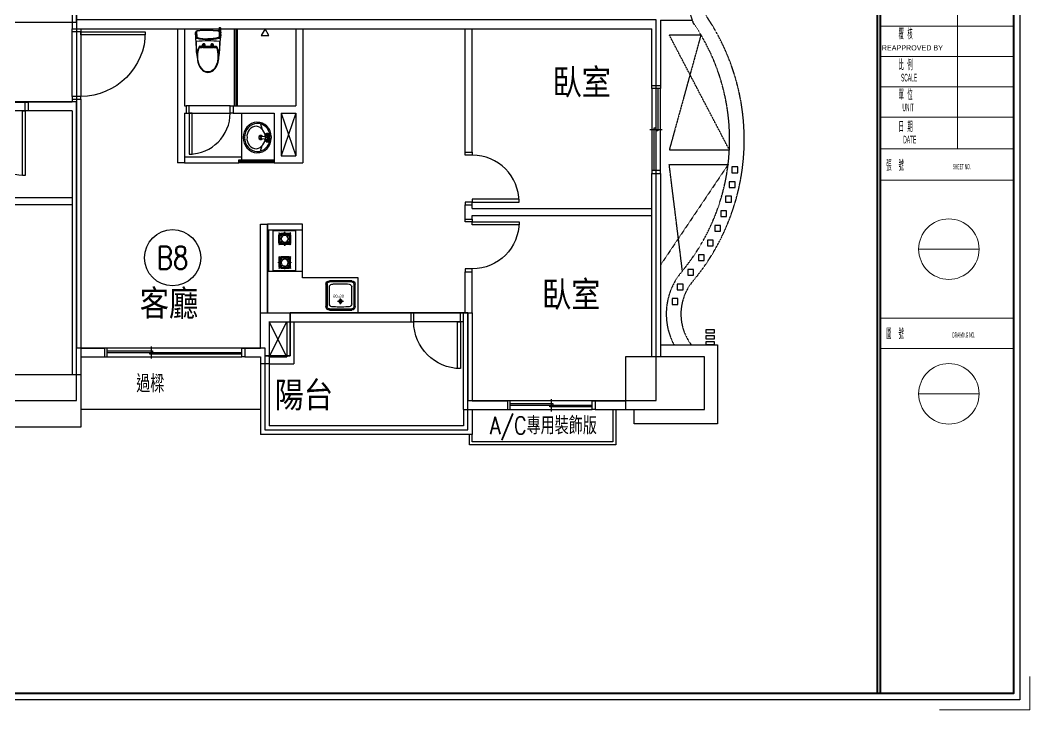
# Model space of a CAD drawing. Header units: millimetres. Extents: x 4964 to 9164, y 1049 to 3992.
# Drawn here: x 7440 to 9164, y 1049 to 2226 of the extents above; entities that cross this region are included whole.
import ezdxf
from ezdxf.enums import TextEntityAlignment as Align

# ---------------------------------------------------------------- set-up
doc = ezdxf.new("R2010")
doc.units = ezdxf.units.MM
doc.linetypes.add('HIDDEN2', pattern=[0.1875, 0.125, -0.0625])
for name, color, linetype in [('108.06.04', 1, 'Continuous'), ('COL', 1, 'Continuous'), ('DIM', 6, 'Continuous'), ('FURN', 4, 'Continuous'), ('OPEN', 4, 'Continuous'), ('SYM', 3, 'Continuous'), ('TEXT-空間', 3, 'Continuous'), ('TOILET', 6, 'Continuous'), ('WALL', 2, 'Continuous'), ('WALL2', 10, 'Continuous'), ('加打', 9, 'Continuous'), ('投影線', 4, 'Continuous')]:
    doc.layers.add(name, color=color, linetype=linetype)
for name, color, linetype, lineweight in [('A01', 1, 'Continuous', 40), ('A03', 3, 'Continuous', 25), ('A04', 4, 'Continuous', 20), ('A09', 161, 'Continuous', 5)]:
    doc.layers.add(name, color=color, linetype=linetype, lineweight=lineweight)
doc.layers.add('AREA', color=3, linetype='Continuous', plot=False)
doc.layers.get('DIM').off()
doc.styles.add('AEH', font='romans.shx', dxfattribs={"bigfont": 'chineset.shx'})
doc.styles.add('C1', font='simplex', dxfattribs={"bigfont": 'CHINESET'})
doc.styles.add('CHINA', font='simplex', dxfattribs={"bigfont": 'chineset.shx'})
doc.styles.get("Standard").update_dxf_attribs({"font": 'arial.ttf'})
doc.styles.add('型式4', font='PMingLiU.ttf')
doc.styles.add('型式5', font='PMingLiU.ttf', dxfattribs={"width": 0.4})

# ---------------------------------------------------------------- blocks, each defined once
blk = doc.blocks.new('A$C7D185E68')
at = {"layer": 'A01'}
for p, q in [((2303, 1704.9), (2303, 16.2)), ((2306, 1704.9), (2306, 16.2))]:
    blk.add_line(p, q, dxfattribs=at)
blk.add_lwpolyline([(16.2, 1704.9), (2439.4, 1704.9), (2439.4, 16.2), (16.2, 16.2)], close=True, dxfattribs=at)
at = {"layer": 'A03'}
blk.add_lwpolyline([(10.1, 1711.1), (2445.5, 1711.1), (2445.5, 10.1), (10.1, 10.1)], close=True, dxfattribs=at)
at = {"layer": 'A04'}
for p, q in [((2383.3, 773.6), (2383.3, 560.3)), ((2439.5, 682.7), (2306, 682.7)), ((2439.5, 652.4), (2306, 652.4)), ((2439.5, 622.1), (2306, 622.1)), ((2439.5, 591.8), (2306, 591.8)), ((2439.5, 560.3), (2306, 560.3)), ((2439.5, 528.8), (2306, 528.8)), ((2405, 460), (2344.6, 460)), ((2439.5, 391.2), (2306, 391.2)), ((2439.5, 360.9), (2306, 360.9)), ((2405, 315.5), (2344.6, 315.5))]:
    blk.add_line(p, q, dxfattribs=at)
for centre in [(2374.8, 460), (2374.8, 315.5)]:
    blk.add_circle(centre, 30.2, dxfattribs=at)
at = {"layer": 'A09'}
for q in [(2455.6, 33.4), (2365.4, 0)]:
    blk.add_line((2455.6, 0), q, dxfattribs=at)
at = {"layer": 'A04', "style": '型式5', "width": 0.4}
for s, height, p in [('覆  核', 9.57, (2324.5, 670.5)), ('比  例', 9.57, (2324.5, 639.6)), ('SCALE', 7.65, (2327, 627.4)), ('單  位', 9.57, (2324.5, 609.8)), ('UNIT', 7.65, (2328.4, 597.7)), ('日  期', 9.57, (2324.5, 577.9)), ('DATE', 7.65, (2329.2, 565.6)), ('張    號', 9.57, (2312.2, 539.2)), ('SHEET NO.', 5.17, (2378.7, 539.8)), ('圖    號', 9.57, (2312.2, 371.2)), ('DRAWING NO.', 5.167, (2378.2, 371.7))]:
    blk.add_text(s, height=height, dxfattribs=at).set_placement(p)
at = {"layer": 'A04', "style": '型式4'}
blk.add_text('REAPPROVED BY', height=5.167, dxfattribs=at).set_placement((2307.8, 658.4))
blk = doc.blocks.new('A$C2FFD231B')
at = {"layer": 'TOILET'}
for p, q in [((34.8, 76.1), (33.4, 76.8)), ((33.4, 76.8), (35, 76.8)), ((33.8, 74.9), (34.8, 76.1)), ((35.3, 75.6), (33.8, 74.9)), ((34.6, 78.4), (35, 76.8)), ((34.6, 78.4), (35.6, 77.1)), ((35.3, 75.6), (35.6, 74)), ((36.6, 78.4), (35.6, 77.1)), ((36, 75.6), (35.6, 74)), ((36, 75.6), (37.4, 74.9)), ((36.6, 78.4), (36.3, 76.8)), ((37.9, 76.8), (36.3, 76.8)), ((37.9, 76.8), (36.4, 76.1)), ((36.4, 76.1), (37.4, 74.9)), ((38.1, 72.9), (38.1, 72.6)), ((42.9, 76.8), (44.4, 76.1)), ((42.9, 76.8), (44.6, 76.8)), ((44.4, 76.1), (43.4, 74.9)), ((44.8, 75.6), (43.4, 74.9)), ((44.2, 78.4), (44.6, 76.8)), ((44.2, 78.4), (45.2, 77.1)), ((44.8, 75.6), (45.2, 74)), ((46.2, 78.4), (45.2, 77.1)), ((45.2, 74), (45.6, 75.6)), ((45.6, 75.6), (47, 74.9)), ((46.2, 78.4), (45.9, 76.8)), ((47.5, 76.8), (45.9, 76.8)), ((46, 76.1), (47.5, 76.8)), ((47, 74.9), (46, 76.1)), ((17.2, 64.4), (26.8, 67.5)), ((63.6, 64.4), (54, 67.5))]:
    blk.add_line(p, q, dxfattribs=at)
for points in [[(38.1, 72.9), (37.6, 73.5), (37.4, 73.7), (33.9, 73.7, -0.397649), (33.3, 74.3), (33.3, 78.1, -0.448114), (33.8, 78.7), (40.4, 78.7)], [(42.8, 72.9), (43.2, 73.5), (43.4, 73.7), (46.9, 73.7, 0.397649), (47.6, 74.3), (47.6, 78.1, 0.448114), (47, 78.7), (40.4, 78.7)]]:
    blk.add_lwpolyline(points, format="xyb", dxfattribs=at)
for points in [[(35.6, 74), (37.4, 74.9), (37.9, 76.8), (36.6, 78.4), (34.6, 78.4), (33.4, 76.8), (33.8, 74.9)], [(45.2, 74), (43.4, 74.9), (42.9, 76.8), (44.2, 78.4), (46.2, 78.4), (47.5, 76.8), (47, 74.9)]]:
    blk.add_lwpolyline(points, close=True, dxfattribs=at)
for points in [[(38, 72.9), (37.7, 76.1)], [(40.3, 65.5), (38.9, 65.5), (38.1, 72.6)], [(40.5, 65.5), (41.9, 65.5), (43.1, 76.1)]]:
    blk.add_lwpolyline(points, dxfattribs=at)
for centre, radius in [((35.6, 76.3), 0.41), ((40.4, 76.3), 1.11), ((45.2, 76.3), 0.41)]:
    blk.add_circle(centre, radius, dxfattribs=at)
for centre, radius, start, end in [((38.5, 58.3), 24.4, 90.1595, 179.9831), ((38.5, 58.3), 22.2, 94.1383, 179.9831), ((40.5, 52.4), 20.4, 90.3156, 165.2808), ((40.3, 40.3), 40.3, 85.9623, 94.7981), ((40.1, 108.3), 25.6, 266.2948, 273.3989), ((40.3, 52.4), 20.4, 14.7192, 89.6844), ((42.3, 58.3), 24.4, 0.0169, 91.518), ((42.3, 58.3), 22.2, 0.0169, 87.7816), ((39.4, 60.4), 25.4, 184.668, 272.2445), ((39.4, 60.4), 23.1, 184.668, 272.2445), ((38.4, 58.9), 17.6, 184.3056, 276.3213), ((40.4, 64.8), 3.55, 120.8371, 60.0568), ((40.4, 64.8), 2.03, 141.5403, 37.6181), ((41.4, 60.4), 25.4, 267.7555, 355.332), ((41.4, 60.4), 23.1, 267.7555, 355.332), ((42.4, 58.9), 17.6, 263.6787, 355.6944)]:
    blk.add_arc(centre, radius, start, end, dxfattribs=at)
blk = doc.blocks.new('$PDS00150XC06680DW0000DW10')
at = {"color": 0, "linetype": 'Continuous'}
for p, q in [((35, 76), (30, 76)), ((30, 76), (30, 6)), ((35, 6), (35, 76)), ((-40, 6), (-35, 6)), ((-35, 6), (-35, -6)), ((35, 6), (-35, 6)), ((30, 6), (35, 6)), ((40, 6), (35, 6)), ((35, 6), (35, -6)), ((-35, -6), (-40, -6)), ((-35, -6), (35, -6)), ((35, -6), (40, -6))]:
    blk.add_line(p, q, dxfattribs=at)
blk.add_arc((35, 6), 70, 90, 180, dxfattribs=at)
blk = doc.blocks.new('A$C7F4B771B')
at = {"layer": 'TOILET'}
for p, q in [((33, 35.9), (33, 34)), ((33.4, 33), (32.6, 33)), ((0.6, 3), (0, 2.6)), ((0, 2.6), (2.6, 2.6)), ((0, 2.6), (0, 1.4)), ((0, 1.4), (2.6, 1.4)), ((0, 1.4), (0.6, 1.1)), ((0.6, 3), (2.6, 3)), ((0.6, 3), (0.6, 1.1)), ((0.6, 1.1), (2.6, 1.1)), ((2.6, 4), (3, 4)), ((2.6, 0), (3, 0)), ((3.5, 3.5), (3.5, 0.5)), ((3.5, 3), (5.7, 3)), ((3.5, 1.1), (6.7, 1.1)), ((10.6, 2.4), (18.1, 2.8)), ((10.6, 2.4), (10.8, 1.2)), ((11, 0.8), (15.4, 1.1)), ((15.8, 1.6), (15.8, 2.7)), ((18.1, 2.8), (18, 1.4)), ((33, 8.8), (32.5, 8.8)), ((33.4, 11.6), (32.6, 11.6)), ((33, 8.8), (33, 10.6))]:
    blk.add_line(p, q, dxfattribs=at)
for points in [[(49.2, 40.7, 0.005983), (47.6, 40.9, 0.021833), (35.6, 42.1), (8.5, 43.3, 0.403976), (5.4, 40.5, 0.020171), (4.6, 22.3, 0.020171), (5.4, 4.1, 0.403976), (8.5, 1.3), (10.8, 1.4)], [(4.7, 22.3, -0.01987), (5.8, 40.2, -0.30631), (7.9, 42), (15.6, 41.7, -0.337841), (17.4, 40.1, -0.051951), (19.6, 22.3)], [(4.7, 22.3, -0.019567), (6, 40, -0.319195), (8.1, 41.7), (15.4, 41.4, -0.329176), (17.2, 39.9, -0.060278), (19.6, 22.3)], [(18.1, 2.1, 0.182797), (18.8, 3.3, 0.122466), (18.8, 41.3, 0.346824), (17, 42.9)], [(23.1, 42.6, -0.423997), (23.6, 42.1, 0.06207), (23.6, 2.5, -0.423997), (23.1, 2)], [(47.4, 40.6, 0.013219), (43.9, 41, 0.019512), (23.6, 42.1)], [(72.6, 13.5, 0.399321), (72.6, 31.1, 0.146817), (59, 38.9, 0.057025), (49.4, 40, 0.087506), (34.1, 37.3, 0.322783), (33.6, 36.5), (33.7, 32.6), (32.1, 32.6, -0.410044), (31.9, 32.8), (31.9, 33.9, -0.414214), (32, 34), (33.5, 34, 0.418347), (33.5, 34), (33.5, 35.8, 0.410092), (33.4, 35.9), (32, 35.9, -0.414214), (31.9, 35.9), (31.9, 36.5, -0.414214), (32, 36.6), (32.5, 36.6, 0.349843), (32.7, 36.7, -0.249303), (33.2, 37.3, -0.092475), (49.4, 40.3, -0.057025), (59.1, 39.2, -0.146817), (72.8, 31.3, -0.399321), (72.8, 13.3)], [(32.5, 35.8), (32.4, 35.8, 0.414214), (32.4, 35.8), (32.4, 35.5, 0.131652), (32.4, 35.4), (32.5, 35.2, -0.131652), (32.5, 35.2), (32.5, 34, 0.414214), (32.6, 34), (33.5, 34)], [(32.4, 34, 0.410849), (32.4, 34), (32.4, 35.4)], [(32.5, 34.5), (32.5, 34.5, 0.153346), (32.5, 34.5), (32.5, 35.9)], [(4.7, 22.3, 0.019567), (6, 4.6, 0.319195), (8.1, 2.9), (15.4, 3.2, 0.329176), (17.2, 4.7, 0.060278), (19.6, 22.3)], [(4.7, 22.3, 0.01987), (5.8, 4.4, 0.30631), (7.9, 2.6), (15.6, 2.9, 0.337841), (17.4, 4.5, 0.051951), (19.6, 22.3)], [(31.9, 17), (29.1, 17, 1), (29.1, 13.6), (33.1, 13.6), (34.6, 13.6, 0.414214), (34.7, 13.7), (34.7, 30.9, 0.414214), (34.6, 31), (33.1, 31), (29.1, 31, 1), (29.1, 27.6), (31.9, 27.6)], [(32, 31, 0.414214), (31.9, 30.9), (31.9, 24.7, 0.087489), (32, 24.5), (32, 24.4, -0.087489), (32, 24.2), (32, 20.4, -0.087489), (32, 20.2), (32, 20.1, 0.087489), (31.9, 19.9), (31.9, 13.7, 0.414214), (32, 13.6)], [(32.6, 33.5), (33.4, 33.5, -0.411404), (33.5, 33.5), (33.5, 33.1, -0.417037), (33.4, 33)], [(33, 33.5, 0.425321), (32.9, 33.4), (32.9, 33.1, 0.417017), (33, 33)], [(10.7, 1.6), (8.3, 1.5, -0.375973), (5.4, 4.1)], [(6.7, 1, 0.359409), (6.7, 0.9, 0.141698), (11.1, 0.7, 0.141698)], [(18.1, 1.7), (35.6, 2.5, 0.021833), (47.6, 3.7, 0.005983), (49.2, 3.9, 0.005983)], [(23.6, 2.5, 0.019512), (43.9, 3.6, 0.013219), (47.4, 4, 0.013219)], [(72.6, 13.5, -0.146817), (59, 5.7, -0.057025), (49.4, 4.6, -0.087506), (34.1, 7.3, -0.322783), (33.6, 8.1), (33.7, 12), (32.1, 12, 0.410044), (31.9, 11.8), (31.9, 10.7, 0.414214), (32, 10.7), (33.5, 10.7, -0.418347), (33.5, 10.6), (33.5, 8.8, -0.410092), (33.4, 8.8), (32, 8.8, 0.414214), (31.9, 8.7), (31.9, 8.1, 0.414214), (32, 8.1), (32.5, 8.1, -0.349843), (32.7, 7.9, 0.249303), (33.2, 7.3, 0.092475), (49.4, 4.3, 0.057025), (59.1, 5.4, 0.146817), (72.8, 13.3)], [(32.4, 10.7, -0.410849), (32.4, 10.6), (32.4, 9.2)], [(32.5, 8.8), (32.4, 8.8, -0.414214), (32.4, 8.8), (32.4, 9.1, -0.131652), (32.4, 9.2), (32.5, 9.4, 0.131652), (32.5, 9.4), (32.5, 10.6, -0.414214), (32.6, 10.6), (33.5, 10.6)], [(32.5, 10.1), (32.5, 10.1, -0.153346), (32.5, 10.1), (32.5, 8.8)], [(32.6, 11), (33.4, 11, 0.411404), (33.5, 11.1), (33.5, 11.5, 0.417037), (33.4, 11.6)], [(33, 11, -0.425321), (32.9, 11.2), (32.9, 11.5, -0.417017), (33, 11.6)]]:
    blk.add_lwpolyline(points, format="xyb", dxfattribs=at)
for points in [[(33.7, 32.6), (34.8, 32.6, 0.414214), (34.9, 32.7), (34.9, 37.2, -0.314581), (35.7, 38.3, -0.088147), (49.4, 40.7, -0.057025), (59.1, 39.6, -0.146817), (73.1, 31.6, -0.399321), (73.1, 13, -0.146817), (59.1, 5, -0.057025), (49.4, 3.9, -0.088147), (35.7, 6.3, -0.314581), (34.9, 7.4), (34.9, 12, 0.414214), (34.8, 12.1), (33.7, 12.1), (32, 12.1, -0.414214), (31.9, 12.2), (31.9, 13.5, -0.414214), (32, 13.6), (33, 13.6, 0.414214), (33.1, 13.7), (33.1, 20.9), (33.1, 21.3), (33.1, 23.3), (33.1, 23.8), (33.1, 30.9, 0.414214), (33, 31.1), (32, 31.1, -0.414214), (31.9, 31.2), (31.9, 32.5, -0.414214), (32, 32.6)], [(28.2, 30.2, 51.990384), (28.2, 30.3, -0.980951)], [(28.2, 14.4, -51.990384), (28.2, 14.3, 0.980951)]]:
    blk.add_lwpolyline(points, format="xyb", close=True, dxfattribs=at)
blk.add_lwpolyline([(6.7, 1.8), (6.7, 1)], dxfattribs=at)
for centre, radius in [((29.1, 29.3), 1.32), ((29.1, 29.3), 0.8), ((29.1, 15.3), 1.32), ((29.1, 15.3), 0.8)]:
    blk.add_circle(centre, radius, dxfattribs=at)
for centre, radius, start, end in [((33.3, 31.7), 5, 97.3217, 103.3788), ((32.2, 36.5), 0.03, 103.3788, 128.9573), ((32.4, 35.8), 0.05, 47.7314, 90.0202), ((3, 3.5), 0.5, 0, 90), ((3, 0.5), 0.5, 270, 0), ((9.2, 2), 1.2, 215.2097, 329.1821), ((9.2, 2), 0.8, 238.3411, 306.8835), ((11.3, 1.2), 0.5, 185.9474, 259.5788), ((13.3, -2.4), 4.07, 90.4631, 125.7318), ((14.5, 18.9), 18.5, 259.5788, 265.6128), ((13.5, 5.5), 5, 265.6128, 274.3274), ((13.7, -3.1), 4.75, 65.0238, 96.2227), ((12.3, 21.6), 21.2, 274.3274, 285.1777), ((15.3, 1.6), 0.5, 273, 3), ((17.7, 1.4), 0.3, 285.1777, 355.6275), ((32.2, 8.1), 0.03, 231.0427, 256.6212), ((33.3, 12.9), 5, 256.6212, 262.6783), ((32.4, 8.8), 0.05, 269.9798, 312.2686)]:
    blk.add_arc(centre, radius, start, end, dxfattribs=at)
blk = doc.blocks.new('$PDS001515O06Y00DW0000DW10')
at = {"color": 0, "linetype": 'Continuous'}
for p, q in [((40, 87.5), (35, 87.5)), ((35, 87.5), (35, 7.5)), ((40, 7.5), (40, 87.5)), ((-45, 7.5), (-40, 7.5)), ((-40, 7.5), (-40, -7.5)), ((40, 7.5), (-40, 7.5)), ((35, 7.5), (40, 7.5)), ((45, 7.5), (40, 7.5)), ((40, 7.5), (40, -7.5)), ((-40, -7.5), (-45, -7.5)), ((-40, -7.5), (40, -7.5)), ((40, -7.5), (45, -7.5))]:
    blk.add_line(p, q, dxfattribs=at)
blk.add_arc((40, 7.5), 80, 90, 180, dxfattribs=at)
blk = doc.blocks.new('A$C27D414F7')
at = {"layer": 'FURN'}
for p, q in [((0, 60), (70.2, 60)), ((0, 58.1), (70.2, 58.1)), ((1.2, 50.6), (69, 50.6)), ((1.2, 11.4), (1.2, 50.6)), ((4.5, 39.7), (5.4, 40.7)), ((9.9, 34.6), (4.5, 39.7)), ((5, 37.2), (5, 23.6)), ((10.6, 35.3), (5.4, 40.7)), ((6.8, 37.3), (6.8, 23.6)), ((21.5, 38.3), (7.8, 38.3)), ((21.6, 40.2), (7.9, 40.2)), ((9.9, 34.6), (10.6, 35.3)), ((14.1, 41.1), (15.4, 41.1)), ((14.3, 36.8), (14.1, 41.1)), ((14.3, 36.8), (15.3, 36.8)), ((15.3, 36.8), (15.4, 41.1)), ((18.9, 35.3), (24.1, 40.7)), ((18.9, 35.3), (19.6, 34.6)), ((19.6, 34.6), (25, 39.7)), ((22.5, 23.6), (22.5, 37.3)), ((24.1, 40.7), (25, 39.7)), ((24.5, 23.6), (24.5, 37.2)), ((46.2, 40.7), (45.2, 39.7)), ((50.6, 34.6), (45.2, 39.7)), ((45.7, 23.6), (45.7, 37.2)), ((51.3, 35.3), (46.2, 40.7)), ((47.7, 23.6), (47.7, 37.3)), ((48.6, 40.2), (62.3, 40.2)), ((48.7, 38.3), (62.4, 38.3)), ((51.3, 35.3), (50.6, 34.6)), ((55, 36.8), (54.8, 41.1)), ((56.1, 41.1), (54.8, 41.1)), ((56, 36.8), (55, 36.8)), ((56, 36.8), (56.1, 41.1)), ((59.6, 35.3), (64.8, 40.7)), ((60.3, 34.6), (59.6, 35.3)), ((60.3, 34.6), (65.7, 39.7)), ((63.4, 37.3), (63.4, 23.6)), ((65.7, 39.7), (64.8, 40.7)), ((65.2, 37.2), (65.2, 23.6)), ((69, 50.6), (69, 11.4)), ((8.4, 30.9), (4.1, 31.1)), ((4.1, 29.7), (4.1, 31.1)), ((8.4, 29.9), (4.1, 29.7)), ((9.9, 26.3), (4.5, 21.1)), ((5.4, 20.1), (4.5, 21.1)), ((10.6, 25.5), (5.4, 20.1)), ((7.8, 22.6), (21.5, 22.6)), ((7.9, 20.7), (21.6, 20.7)), ((8.4, 29.9), (8.4, 30.9)), ((10.6, 25.5), (9.9, 26.3)), ((14.3, 24), (14.1, 19.8)), ((15.4, 19.8), (14.1, 19.8)), ((15.3, 24), (14.3, 24)), ((15.3, 24), (15.4, 19.8)), ((19.6, 26.3), (18.9, 25.5)), ((18.9, 25.5), (24.1, 20.1)), ((19.6, 26.3), (25, 21.1)), ((21.1, 30.9), (25.4, 31.1)), ((21.1, 30.9), (21.1, 29.9)), ((21.1, 29.9), (25.4, 29.7)), ((25, 21.1), (24.1, 20.1)), ((25.4, 31.1), (25.4, 29.7)), ((49.1, 30.9), (44.8, 31.1)), ((44.8, 31.1), (44.8, 29.7)), ((49.1, 29.9), (44.8, 29.7)), ((50.6, 26.3), (45.2, 21.1)), ((45.2, 21.1), (46.2, 20.1)), ((51.3, 25.5), (46.2, 20.1)), ((62.3, 20.7), (48.6, 20.7)), ((62.4, 22.6), (48.7, 22.6)), ((49.1, 30.9), (49.1, 29.9)), ((50.6, 26.3), (51.3, 25.5)), ((55, 24), (54.8, 19.8)), ((54.8, 19.8), (56.1, 19.8)), ((55, 24), (56, 24)), ((56, 24), (56.1, 19.8)), ((59.6, 25.5), (60.3, 26.3)), ((59.6, 25.5), (64.8, 20.1)), ((60.3, 26.3), (65.7, 21.1)), ((61.8, 30.9), (66.1, 31.1)), ((61.8, 29.9), (61.8, 30.9)), ((61.8, 29.9), (66.1, 29.7)), ((64.8, 20.1), (65.7, 21.1)), ((66.1, 29.7), (66.1, 31.1)), ((69, 11.4), (1.2, 11.4))]:
    blk.add_line(p, q, dxfattribs=at)
blk.add_lwpolyline([(70.2, 60), (70.2, 0), (0, 0), (0, 60)], dxfattribs=at)
for centre in [(14.8, 30.4), (55.5, 30.4)]:
    blk.add_circle(centre, 5.83, dxfattribs=at)
for centre, radius, start, end in [((7.9, 37.2), 2.92, 90, 179.9996), ((7.8, 37.3), 0.975, 90, 180), ((21.5, 37.3), 0.975, 0, 90), ((21.6, 37.2), 2.92, 359.9989, 90), ((48.6, 37.2), 2.92, 90.0007, 180.0004), ((48.7, 37.3), 0.975, 90, 180), ((62.3, 37.2), 2.92, 0.0007, 90.0004), ((62.4, 37.3), 0.975, 0, 90), ((7.9, 23.6), 2.92, 179.9996, 269.9993), ((7.8, 23.6), 0.975, 180, 270), ((21.5, 23.6), 0.975, 270, 0), ((21.6, 23.6), 2.92, 269.9993, 359.9989), ((48.6, 23.6), 2.92, 180.0011, 270.0007), ((48.6, 23.6), 2.92, 180.0007, 270.0004), ((48.7, 23.6), 0.975, 180, 270), ((62.3, 23.6), 2.92, 269.9996, 359.9993), ((62.4, 23.6), 0.975, 270, 0)]:
    blk.add_arc(centre, radius, start, end, dxfattribs=at)
blk = doc.blocks.new('A$C7C18738F')
at = {"layer": 'FURN'}
for p, q in [((0, 6), (0, 44)), ((2, 6), (2, 44)), ((6, 50), (44, 50)), ((6, 48), (44, 48)), ((6, 39.4), (6, 10.6)), ((20, 35), (30, 35)), ((25, 40), (25, 30)), ((44, 39.4), (44, 10.6)), ((48, 44), (48, 6)), ((50, 44), (50, 6)), ((44, 2), (6, 2)), ((44, 0), (6, 0))]:
    blk.add_line(p, q, dxfattribs=at)
for radius in [3, 2]:
    blk.add_circle((25, 35), radius, dxfattribs=at)
for centre, radius, start, end in [((6, 44), 6, 90, 180), ((6, 44), 4, 90, 180), ((11, 39.4), 5, 98.9397, 180), ((39, 39.4), 5, 0, 81.0664), ((44, 44), 6, 0, 90), ((44, 44), 4, 0, 90), ((6, 6), 6, 180, 270), ((6, 6), 4, 180, 270), ((11, 10.6), 5, 180, 261.0642), ((39, 10.6), 5, 278.9355, 0), ((44, 6), 6, 270, 0), ((44, 6), 4, 270, 0)]:
    blk.add_arc(centre, radius, start, end, dxfattribs=at)
for points, knots in [([(39.8, 44.3), (39.3, 44.4), (38.7, 44.4), (33, 44.9), (27.7, 45.1), (18.3, 44.9), (14.2, 44.7), (10.2, 44.3)], [4.4702396, 4.4702396, 4.4702396, 4.4702396, 4.4963991, 4.4963991, 4.7541007, 4.7541007, 4.9545487, 4.9545487, 4.9545487, 4.9545487]), ([(10.2, 5.7), (11.1, 5.6), (12.1, 5.5), (17.6, 5.1), (22.2, 5), (31.2, 5.1), (35.6, 5.3), (39.8, 5.7)], [1.3285744, 1.3285744, 1.3285744, 1.3285744, 1.3749132, 1.3749132, 1.6016432, 1.6016432, 1.8129453, 1.8129453, 1.8129453, 1.8129453])]:
    blk.add_open_spline(points, degree=3, knots=knots, dxfattribs=at)
blk.add_text('50*50', height=5, dxfattribs=at).set_placement((12.5, 23.8))
blk = doc.blocks.new('$PDS00100XC06Y00DW0000DW10')
at = {"color": 0, "linetype": 'Continuous'}
for p, q in [((40, 86), (35, 86)), ((35, 86), (35, 6)), ((40, 6), (40, 86)), ((-45, 6), (-40, 6)), ((-40, 6), (-40, -6)), ((35, 6), (40, 6)), ((45, 6), (40, 6)), ((40, 6), (40, -6)), ((-40, -6), (-45, -6)), ((40, -6), (45, -6))]:
    blk.add_line(p, q, dxfattribs=at)
blk.add_arc((40, 6), 80, 90, 180, dxfattribs=at)
blk = doc.blocks.new('$PDS001515O099C0DW0000DW10')
at = {"color": 0, "linetype": 'Continuous'}
for p, q in [((55, 117.5), (50, 117.5)), ((50, 117.5), (50, 7.5)), ((55, 7.5), (55, 117.5)), ((-60, 7.5), (-55, 7.5)), ((-55, 7.5), (-55, -7.5)), ((55, 7.5), (-55, 7.5)), ((50, 7.5), (55, 7.5)), ((60, 7.5), (55, 7.5)), ((55, 7.5), (55, -7.5)), ((-55, -7.5), (-60, -7.5)), ((-55, -7.5), (55, -7.5)), ((55, -7.5), (60, -7.5))]:
    blk.add_line(p, q, dxfattribs=at)
blk.add_arc((55, 7.5), 110, 90, 180, dxfattribs=at)
blk = doc.blocks.new('_LCNO001')
blk.add_circle((0, 0), 0.5)
at = {"style": 'C1', "width": 0.7}
blk.add_attdef('NO', text='', height=0.4, dxfattribs=at).set_placement((0, 0), align=Align.MIDDLE)
blk = doc.blocks.new('$PWS002115O0BKO0DW00008C2')
at = {"color": 0, "linetype": 'Continuous'}
for p, q in [((-75, 7.5), (-70, 7.5)), ((-70, 7.5), (-70, -7.5)), ((-70, 3), (2.5, 3)), ((70, 0), (-70, 0)), ((-2.5, -3), (-2.5, 0)), ((2.5, 3), (2.5, 0)), ((75, 7.5), (70, 7.5)), ((70, 7.5), (70, -7.5)), ((-70, -7.5), (-75, -7.5)), ((70, -3), (-2.5, -3)), ((70, -7.5), (75, -7.5))]:
    blk.add_line(p, q, dxfattribs=at)
at = {"color": 8, "linetype": 'Continuous'}
for p, q in [((70, 7.5), (-70, 7.5)), ((0, -10.5), (0, 10.5)), ((-70, -7.5), (70, -7.5))]:
    blk.add_line(p, q, dxfattribs=at)
blk = doc.blocks.new('$PWS002115O0IIO0DW00008C2')
at = {"color": 0, "linetype": 'Continuous'}
for p, q in [((-120, 7.5), (-115, 7.5)), ((-115, 7.5), (-115, -7.5)), ((115, 7.5), (-115, 7.5)), ((-115, 3), (42.5, 3)), ((115, 0), (-115, 0)), ((37.5, -3), (37.5, 0)), ((40, -10.5), (40, 10.5)), ((42.5, 3), (42.5, 0)), ((120, 7.5), (115, 7.5)), ((115, 7.5), (115, -7.5)), ((-115, -7.5), (-120, -7.5)), ((-115, -7.5), (115, -7.5)), ((115, -3), (37.5, -3)), ((115, -7.5), (120, -7.5))]:
    blk.add_line(p, q, dxfattribs=at)

msp = doc.modelspace()

# ---------------------------------------------------------------- linework, layer by layer
at = {"layer": 'AREA'}
for points in [[(7535.9, 2086.6), (7285.9, 2086.6), (7285.9, 2043.6), (6312.9, 2043.6), (6312.9, 2226.6), (5357.9, 2226.6), (5357.9, 2516.6), (5975.9, 2516.6), (5975.9, 2788.6), (6755.9, 2788.6), (6755.9, 2845.6), (7325.9, 2845.6), (7325.9, 2943.1), (7710.9, 2943.1), (7710.9, 2763.6), (7535.9, 2763.6)], [(5975.9, 2788.6), (5975.9, 2528.6), (7265.9, 2528.6), (7265.9, 2313.6), (7320.9, 2313.6), (7320.9, 2222.6), (7535.9, 2222.6), (7535.9, 2528.6), (7473.4, 2528.6), (7473.4, 2788.6)], [(7535.9, 2226.6), (7535.9, 1666.6), (7857.4, 1666.6), (7857.4, 1653.1), (7900.9, 1653.1), (7900.9, 1726.6), (8204.4, 1726.6), (8204.4, 1576.6), (8525.9, 1576.6), (8525.9, 2226.6)], [(7320.9, 2222.6), (7535.9, 2222.6), (7535.9, 2086.6), (7320.9, 2086.6)], [(7535.9, 2086.6), (7285.9, 2086.6), (7285.9, 2043.6), (6312.9, 2043.6), (6312.9, 1576.6), (6634.4, 1576.6), (6634.4, 1533.1), (6714.4, 1533.1), (6714.4, 1576.6), (7535.9, 1576.6)], [(7900.9, 1726.6), (7900.9, 1653.1), (7857.4, 1653.1), (7857.4, 1526.6), (8204.4, 1526.6), (8204.4, 1726.6)]]:
    msp.add_lwpolyline(points, close=True, dxfattribs=at)
at = {"layer": 'COL'}
for points in [[(8608.4, 1651.2), (8473.4, 1651.2), (8473.4, 1561.2), (8608.4, 1561.2)], [(7543.4, 1531.2), (7393.4, 1531.2), (7393.4, 1621.2), (7543.4, 1621.2)]]:
    msp.add_lwpolyline(points, close=True, dxfattribs=at)
at = {"layer": 'FURN'}
msp.add_lwpolyline([(8016.9, 1786.2), (7921.9, 1786.2), (7921.9, 1877.7), (7861.9, 1877.7), (7861.9, 1726.2), (8016.9, 1726.2)], close=True, dxfattribs=at)
at = {"layer": 'TOILET'}
for p, q in [((7805.4, 2211.2), (7805.4, 2079.7)), ((7807.9, 2211.2), (7807.9, 2079.7)), ((7810.4, 2211.2), (7810.4, 2079.7)), ((7818.4, 1987.7), (7818.4, 2067.7)), ((7720.4, 1992.7), (7818.4, 1992.7)), ((7813.4, 1982.7), (7813.4, 1987.7)), ((7813.4, 1987.7), (7873.4, 1987.7)), ((7813.4, 1986.2), (7873.4, 1986.2)), ((7813.4, 1984.2), (7873.4, 1984.2)), ((7720.4, 1982.7), (7813.4, 1982.7)), ((7873.4, 1982.7), (7813.4, 1982.7))]:
    msp.add_line(p, q, dxfattribs=at)
msp.add_lwpolyline([(7857.9, 2211.2), (7851.4, 2200), (7864.4, 2200)], close=True, dxfattribs=at)
at = {"layer": 'WALL'}
for p, q in [((7528.4, 2513.2), (7528.4, 2211.2)), ((8533.4, 2226.2), (8533.4, 2114.7)), ((7528.4, 2211.2), (8518.4, 2211.2)), ((8518.4, 2114.7), (8518.4, 2211.2)), ((8518.4, 2114.7), (8533.4, 2114.7)), ((7528.4, 2091.2), (7528.4, 2086.2)), ((7528.4, 2091.2), (7543.4, 2091.2)), ((7543.4, 2091.2), (7543.4, 1621.2)), ((7528.4, 2086.2), (7453.4, 2086.2)), ((7453.4, 2086.2), (7453.4, 2071.2)), ((7528.4, 2071.2), (7453.4, 2071.2)), ((7528.4, 2071.2), (7528.4, 1621.2)), ((8518.4, 1651.2), (8518.4, 1964.7)), ((8518.4, 1964.7), (8533.4, 1964.7)), ((8533.4, 1964.7), (8533.4, 1651.2)), ((7849.9, 1666.2), (7849.9, 1726.2)), ((7849.9, 1726.2), (8106.9, 1726.2)), ((8106.9, 1726.2), (8106.9, 1711.2)), ((8196.9, 1561.2), (8196.9, 1726.2)), ((8196.9, 1726.2), (8211.9, 1726.2)), ((8211.9, 1726.2), (8211.9, 1576.2)), ((7864.9, 1711.2), (7864.9, 1651.2)), ((7864.9, 1711.2), (8106.9, 1711.2)), ((7864.9, 1711.2), (7864.9, 1639.2)), ((7543.4, 1666.2), (7583.4, 1666.2)), ((7583.4, 1666.2), (7583.4, 1651.2)), ((7823.4, 1666.2), (7849.9, 1666.2)), ((7823.4, 1666.2), (7823.4, 1651.2)), ((7543.4, 1651.2), (7583.4, 1651.2)), ((7823.4, 1651.2), (7849.9, 1651.2)), ((7849.9, 1651.2), (7849.9, 1639.2)), ((7864.9, 1639.2), (7849.9, 1639.2)), ((8211.9, 1576.2), (8271.9, 1576.2)), ((8271.9, 1576.2), (8271.9, 1561.2)), ((8421.9, 1576.2), (8473.4, 1576.2)), ((8421.9, 1576.2), (8421.9, 1561.2)), ((8196.9, 1561.2), (8271.9, 1561.2)), ((8421.9, 1561.2), (8473.4, 1561.2))]:
    msp.add_line(p, q, dxfattribs=at)
at = {"layer": 'WALL2'}
for p, q in [((7708.4, 2211.2), (7708.4, 1982.7)), ((7720.4, 2211.2), (7720.4, 2079.7)), ((7910.4, 2211.2), (7910.4, 2079.7)), ((7922.4, 2211.2), (7922.4, 1982.7)), ((8199.9, 2000.7), (8199.9, 2211.2)), ((8211.9, 2000.7), (8211.9, 2211.2)), ((7720.4, 2079.7), (7723.4, 2079.7)), ((7723.4, 2079.7), (7723.4, 2067.7)), ((7803.4, 2079.7), (7910.4, 2079.7)), ((7803.4, 2079.7), (7803.4, 2067.7)), ((7720.4, 2067.7), (7723.4, 2067.7)), ((7720.4, 2067.7), (7720.4, 1982.7)), ((7803.4, 2067.7), (7873.4, 2067.7)), ((7873.4, 2067.7), (7873.4, 1982.7)), ((7885.4, 2067.7), (7910.4, 2067.7)), ((7885.4, 2067.7), (7885.4, 1994.7)), ((7910.4, 2067.7), (7910.4, 1994.7)), ((8199.9, 2000.7), (8211.9, 2000.7)), ((7885.4, 1994.7), (7910.4, 1994.7)), ((7720.4, 1982.7), (7708.4, 1982.7)), ((7873.4, 1982.7), (7922.4, 1982.7)), ((7246.9, 1923.2), (7528.4, 1923.2)), ((7258.9, 1911.2), (7528.4, 1911.2)), ((8199.9, 1886.7), (8199.9, 1910.7)), ((8199.9, 1910.7), (8211.9, 1910.7)), ((8211.9, 1904.7), (8211.9, 1910.7)), ((8211.9, 1904.7), (8518.4, 1904.7)), ((8199.9, 1886.7), (8211.9, 1886.7)), ((8211.9, 1886.7), (8211.9, 1892.7)), ((8211.9, 1892.7), (8518.4, 1892.7)), ((7849.9, 1726.2), (7849.9, 1877.7)), ((7849.9, 1877.7), (7861.9, 1877.7)), ((7861.9, 1726.2), (7861.9, 1877.7)), ((8199.9, 1726.2), (8199.9, 1796.7)), ((8199.9, 1796.7), (8211.9, 1796.7)), ((8211.9, 1726.2), (8211.9, 1796.7)), ((7894.9, 1711.2), (7894.9, 1651.2)), ((7906.9, 1711.2), (7906.9, 1639.2)), ((7864.9, 1651.2), (7894.9, 1651.2)), ((7864.9, 1639.2), (7906.9, 1639.2))]:
    msp.add_line(p, q, dxfattribs=at)
at = {"layer": '加打', "linetype": 'HIDDEN2'}
for p, q in [((8533.4, 2226.2), (8587.5, 2226.2)), ((8548.4, 2201.2), (8602.5, 2201.2)), ((8602.5, 2201.2), (8548.4, 2004.7)), ((8651.1, 2004.7), (8548.4, 2201.2)), ((8548.4, 2004.7), (8651.1, 2004.7)), ((8649, 1979.7), (8533.4, 1808)), ((8548.4, 1979.7), (8649, 1979.7)), ((8570.9, 1798.1), (8548.4, 1979.7))]:
    msp.add_line(p, q, dxfattribs=at)
for points in [[(8556.5, 1671.7, -0.311715), (8570.9, 1798.1, 0.335876), (8589, 2222.4, -0.159427), (8580.2, 2400.6, 0.207113), (8576.3, 2497.2, 0.207113)], [(8586.1, 1671.7, -0.357579), (8590, 1781.9, 0.333833), (8611.3, 2234, -0.155439), (8604, 2392.9), (8604, 2392.9, 0.183812), (8603.5, 2497.2, 0.183812)]]:
    msp.add_lwpolyline(points, format="xyb", dxfattribs=at)
at = {"layer": '加打'}
for points in [[(8665.4, 1965.7), (8665.4, 1975.7), (8655.4, 1975.7), (8655.4, 1965.7)], [(8660.8, 1940.3), (8660.8, 1950.3), (8650.8, 1950.3), (8650.8, 1940.3)], [(8654.6, 1915.7), (8654.6, 1925.7), (8644.6, 1925.7), (8644.6, 1915.7)], [(8646.4, 1890.7), (8646.4, 1900.7), (8636.4, 1900.7), (8636.4, 1890.7)], [(8636.1, 1865.7), (8636.1, 1875.7), (8626.1, 1875.7), (8626.1, 1865.7)], [(8623.5, 1840.7), (8623.5, 1850.7), (8613.5, 1850.7), (8613.5, 1840.7)], [(8608.3, 1815.7), (8608.3, 1825.7), (8598.3, 1825.7), (8598.3, 1815.7)], [(8590.1, 1790.7), (8590.1, 1800.7), (8580.1, 1800.7), (8580.1, 1790.7)], [(8572.2, 1765.7), (8572.2, 1775.7), (8562.2, 1775.7), (8562.2, 1765.7)], [(8563.1, 1740.7), (8563.1, 1750.7), (8553.1, 1750.7), (8553.1, 1740.7)], [(8625.9, 1692.2), (8625.9, 1697.2), (8610.9, 1697.2), (8610.9, 1692.2)], [(8625.9, 1682.2), (8625.9, 1687.2), (8610.9, 1687.2), (8610.9, 1682.2)], [(8625.9, 1672.2), (8625.9, 1677.2), (8610.9, 1677.2), (8610.9, 1672.2)]]:
    msp.add_lwpolyline(points, close=True, dxfattribs=at)
msp.add_lwpolyline([(8533.4, 1671.7), (8630.9, 1671.7), (8630.9, 1536.7), (8488.4, 1536.7), (8488.4, 1561.2)], dxfattribs=at)
at = {"layer": '投影線'}
for p, q in [((7885.4, 2067.7), (7910.4, 1994.7)), ((7910.4, 2067.7), (7885.4, 1994.7)), ((7864.9, 1651.2), (7894.9, 1711.2)), ((7894.9, 1651.2), (7864.9, 1711.2)), ((7849.9, 1639.2), (7849.9, 1518.7)), ((7864.9, 1639.2), (7864.9, 1533.7)), ((7849.9, 1561.2), (7543.4, 1561.2))]:
    msp.add_line(p, q, dxfattribs=at)
for points in [[(8211.9, 1561.2), (8211.9, 1518.7), (7849.9, 1518.7)], [(8196.9, 1561.2), (8196.9, 1533.7), (7864.9, 1533.7)], [(8456.9, 1561.2), (8456.9, 1501.2), (8206.9, 1501.2), (8206.9, 1518.7)], [(8451.9, 1561.2), (8451.9, 1506.2), (8211.9, 1506.2), (8211.9, 1518.7)]]:
    msp.add_lwpolyline(points, dxfattribs=at)

# ---------------------------------------------------------------- block references
at = {"layer": '108.06.04', "xscale": -1}
for name, p, rotation in [('A$C27D414F7', (7921.9, 1867.7), 90), ('A$C7C18738F', (7961.9, 1781.2), 180)]:
    msp.add_blockref(name, p, dxfattribs=dict(at, rotation=rotation))
at = {"layer": 'DIM', "xscale": 1.710374574880151, "yscale": 1.710374574880151, "zscale": 1.710374574880151}
msp.add_blockref('A$C7D185E68', (4964.3, 1048.5), dxfattribs=at)
at = {"layer": 'OPEN', "xscale": -1}
for name, p, rotation in [('$PDS001515O099C0DW0000DW10', (7535.9, 2151.2), 270), ('$PDS001515O099C0DW0000DW10', (7393.4, 2078.7), 180), ('$PDS00100XC06Y00DW0000DW10', (8205.9, 1841.7), 270), ('$PDS001515O06Y00DW0000DW10', (8151.9, 1718.7), 180)]:
    msp.add_blockref(name, p, dxfattribs=dict(at, rotation=rotation))
at = {"layer": 'OPEN'}
for name, p, rotation in [('$PWS002115O0BKO0DW00008C2', (8525.9, 2039.7), 270), ('$PDS00150XC06680DW0000DW10', (7763.4, 2073.7), 180), ('$PDS00100XC06Y00DW0000DW10', (8205.9, 1955.7), 270), ('$PWS002115O0IIO0DW00008C2', (7703.4, 1658.7), 180), ('$PWS002115O0BKO0DW00008C2', (8346.9, 1568.7), 180)]:
    msp.add_blockref(name, p, dxfattribs=dict(at, rotation=rotation))
at = {"layer": 'SYM'}
ref = msp.add_blockref('_LCNO001', (7700, 1820.5), dxfattribs=dict(at, xscale=96, yscale=96, zscale=96, rotation=180))
ref.add_attrib('NO', 'B8', dxfattribs={"layer": '0', "height": 38.4, "style": 'CHINA', "width": 0.8}).set_placement((7700, 1820.5), align=Align.MIDDLE)
at = {"layer": 'TOILET', "xscale": -1, "rotation": 90}
msp.add_blockref('A$C7F4B771B', (7782.7, 2213.9), dxfattribs=at)
at = {"layer": 'TOILET', "rotation": 270}
msp.add_blockref('A$C2FFD231B', (7785.7, 2066.3), dxfattribs=at)

# ---------------------------------------------------------------- texts
at = {"layer": 'TEXT-空間', "style": 'AEH'}
for s, p in [('臥室', (8348.8, 2093.8)), ('臥室', (8330.8, 1731.3)), ('客廳', (7643.9, 1716.3)), ('陽台', (7874.2, 1559.8))]:
    msp.add_text(s, height=50, dxfattribs=at).set_placement(p)
at = {"layer": 'TEXT-空間', "style": 'CHINA', "width": 0.8}
for s, p in [('過樑', (7637.9, 1590.4)), ('A/C專用裝飾版', (8242, 1519))]:
    msp.add_text(s, height=30, dxfattribs=at).set_placement(p)

doc.saveas('drawing.dxf')
